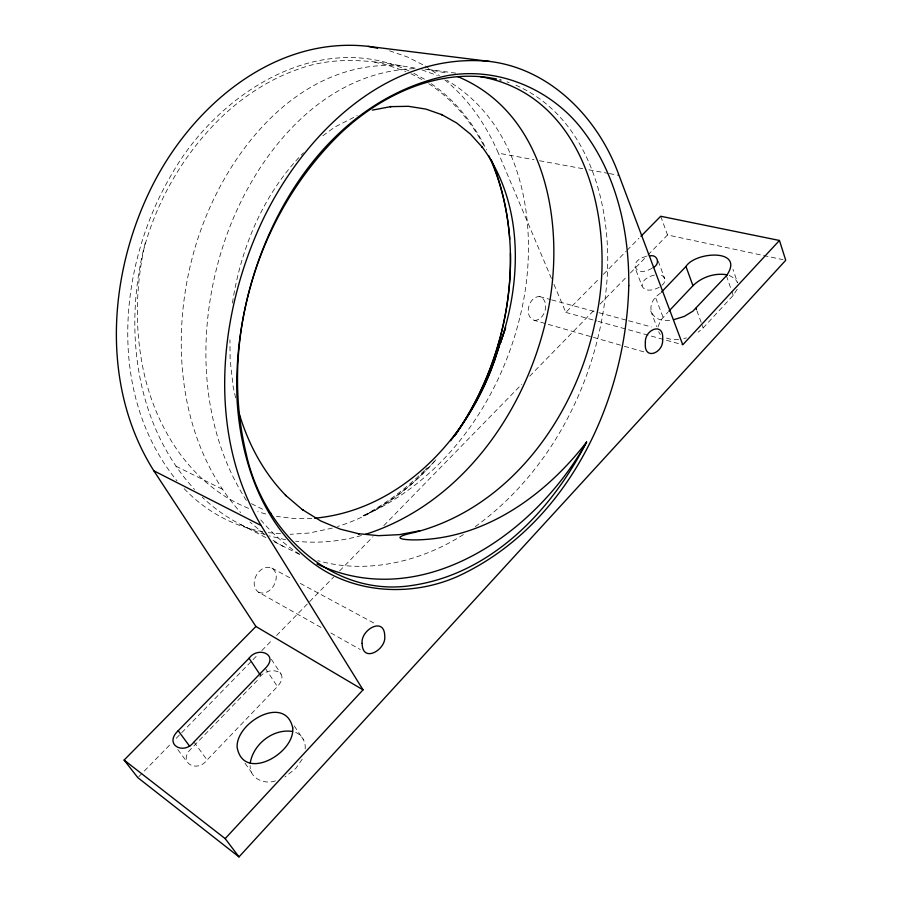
<?xml version="1.0" encoding="UTF-8"?>
<svg xmlns="http://www.w3.org/2000/svg" width="902" height="902" viewBox="0 0 902 902"><rect width="100%" height="100%" fill="white"/><g stroke="black" fill="none" stroke-linecap="round" stroke-linejoin="round"><path stroke-width="0.68" stroke-dasharray="4.51 3.38" d="M305.158 748.863C305.936 741.715 301.663 734.273 294.672 732.086M232.434 303.095C240.823 247.622 263.722 193.039 303.489 152.776M658.009 326.93L660.67 320.3L667.897 312.216M415.134 68.112L401.3 65.79C367.621 59.803 332.184 56.758 299.374 68.8C271.322 78.339 245.919 94.62 224.158 114.599C185.947 150.634 157.929 197.572 144.094 248.185C142.144 257.374 140.611 266.654 139.494 275.978C136.123 304.369 136.642 333.278 141.715 361.431C152.303 423.41 189.048 485.242 249.843 508.841M145.256 242.931C123.191 326.366 134.477 424.199 194.595 489.504M737.182 289.215L733.213 295.405L703.177 327.888L698.204 332.195M302.204 759.225L295.777 768.448L284.919 776.994M660.478 293.139C643.137 304.718 651.018 323.931 671.28 320.007M257.318 680.367L191.348 748.57C176.815 762.269 196.974 773.6 207.099 759.98L277.433 686.557C292.631 669.408 265.357 665.078 258.288 679.364M435.869 459.817C409.553 489.831 376.089 514.726 337.619 526.475M434.572 461.204C414.446 483.664 390.363 502.775 363.111 515.854C443.919 481.093 499.065 402.021 519.653 318.237C540.704 235.208 526.858 127.453 446.772 80.188M138.807 776.656L171.29 743.372M176.217 738.332L252.008 660.67M252.988 659.666L257.916 654.626M261.851 650.59L272.675 639.507M276.61 635.47L333.65 577.032M339.547 570.989L372.988 536.724M383.801 525.64L521.818 384.241M529.643 376.213L595.219 309.036M600.101 304.03L626.484 277.004M630.397 273.002L647.005 255.976M647.986 254.973L667.525 234.96L782.981 259.675M553.952 284.367L565.825 312.408L599.424 278.357M603.382 274.343L626.112 251.308M627.093 250.305L638.954 238.286M427.244 467.687L425.406 469.536M424.47 470.461C406.317 488.399 385.684 503.902 363.111 515.854M661.831 285.291C666.961 282.157 664.853 274.298 658.64 274.862M322.848 135.762L334.665 127.126L357.237 115.603M475.264 526.655C551.325 471.645 597.361 380.599 606.302 288.088C614.138 211.756 590.855 116.234 513.114 84.01M463.414 534.582C420.884 561.709 367.17 574.585 317.797 560.672M652.101 268.187C634.816 278.763 627.048 260.159 647.196 256.247M659.261 287.197C654.424 290.072 644.941 292.541 642.044 286.013L634.782 267.139M332.319 528.132L309.33 533.014L290.106 534.322M683.817 338.611L686.433 337.9M361.409 535.529C340.088 541.482 317.628 543.647 295.597 541.155M654.322 275.133C649.034 276.283 641.852 279.71 642.044 286.013M275.46 780.873C264.658 784.796 249.583 778.584 250.113 765.64M678.642 339.502L671.595 339.524L664.323 337.517M311.855 518.402L292.755 518.368L276.463 516.372M414.097 68.653C319.263 72.036 251.94 159.158 224.158 242.548C196.095 326.693 197.899 425.383 247.013 501.489M534.412 320.402C545.394 320.447 550.502 300.355 539.531 296.578C528.459 296.386 523.307 316.749 534.412 320.402L592.14 336.998M280.556 533.747L268.322 532.642M401.3 65.79C294.131 57.773 217.562 162.225 192.893 255.435C169.621 341.858 179.16 443.807 240.642 512.573M425.124 69.116L446.885 73.028M427.841 69.375L456.683 73.265M285.697 539.723L269.1 535.878M444.776 79.872C468.634 99.141 486.279 125.164 498.389 153.16L534.029 159.722M539.52 160.736L583.38 168.809M588.859 169.813L608.049 173.342M609.425 173.601L619.02 175.36M262.978 531.605C232.569 526.441 204.404 510.261 183.377 487.869M374.431 62.204L386.552 64.797L405.934 71.506M539.531 296.578L550.321 299.509M551.674 299.87L597.53 312.317M598.883 312.69L627.217 320.379M628.559 320.74L651.492 326.964M265.729 513.993L257.724 511.659M565.825 312.408L596.741 320.965M598.082 321.337L682.769 344.789M593.482 337.393L623.011 345.883M624.353 346.267L644.49 352.062M421.854 69.849L437.301 75.486M265.256 534.694C241.759 527.275 220.189 514.163 202.307 497.25M507.104 81.879L509.123 82.556M389.54 50.794L407.366 56.961L424.03 65.372M729.211 275.358L735.141 278.763L737.565 282.777L732.976 269.348M299.464 554.347L272.618 541.031M258.603 592.253C271.107 597.338 282.833 576.006 271.919 568.113C259.37 562.814 247.486 584.451 258.603 592.253L322.33 628.164M408.944 70.897C317.357 28.154 216.581 94.902 171.594 174.436C117.688 265.977 106.853 394.681 176.961 480.8M413.815 73.31L424.492 79.196M175.901 466.165L222.377 489.245M251.444 503.688L264.929 510.385M410.94 73.671L422.959 80.086M240.845 524.637L266.507 537.874M271.919 568.113L291.673 578.757M300.31 583.414L375.593 623.981M330.899 632.99L360.315 649.564M283.611 546.702L272.821 540.163M428.732 83.694C452.984 99.513 472.005 122.537 485.186 148.176M299.487 554.178C283.995 544.222 270.284 531.594 258.66 517.331M431.201 83.694C455.251 100.088 473.922 123.777 486.55 149.845M425.225 65.97L439.421 75.621M264.117 533.995L250.012 522.066M177.795 749.596L186.917 761.84M193.93 742.008L207.099 759.98M660.264 334.462L658.595 331.722M244.983 763.205L251.489 772.337M294.232 725.907L303.557 739.798M265.301 668.326L277.433 686.557M271.367 659.306L281.108 674.098M551.438 278.436L498.389 153.16M650.714 310.908L656.746 326.592M655.765 298.077L663.083 317.312M658.178 261.084L664.797 278.808M696.93 310.75L701.395 323.017M702.286 325.464L703.177 327.888M660.704 216.255L667.525 234.96M726.426 275.775L731.398 290.173M731.86 291.481L733.213 295.405M235.636 397.872L233.19 386.879L230.111 359.537L229.931 339.862"/><path stroke-width="1.35" d="M510.431 253.248C511.626 318.011 491.793 383.023 454.552 436.027M250.226 763.148C253.18 744.105 273.261 728.342 292.552 731.466M498.299 348.894L499.031 346.571L494.319 361.375M498.073 349.615L492.695 365.817M498.84 347.18L505.605 327.708L500.091 343.82C522.179 280.094 523.566 202.973 481.95 146.688L482.525 147.477L470.393 134.071L456.649 122.976L441.439 114.441L442.363 114.858L425.913 109.097L408.426 106.312L390.16 106.65L391.175 106.549L372.391 110.112M494.319 360.8C485.468 385.458 473.268 408.888 458.261 430.355M492.424 366.55C464.18 442.081 398.165 510.633 314.561 518.21M415.224 532.293C385.368 538.471 405.708 540.738 423.061 539.621C489.436 535.856 547.176 493.135 586.593 442.048C551.956 510.16 491.714 573.458 413.082 585.274C331.135 598.86 262.482 529.418 246.223 453.853C218.96 340.618 257.149 214.236 340.528 133.361C381.298 94.631 439.578 67.098 496.607 79.026M586.593 442.048C536.363 533.105 421.91 613.935 316.918 563.919M455.487 434.538C509.664 355.85 528.065 249.392 491.286 159.722M457.652 431.224L450.65 440.751M238.996 856.9L225.173 838.612L363.032 689.85L255.92 626.484L124.115 760.07L137.826 777.659L238.996 856.9L785.732 260.272L779.452 240.462L660.704 216.255L640.939 236.29M178.19 730.721C163.42 744.545 183.771 755.628 193.93 742.008L265.301 668.326C279.327 654.457 257.983 645.922 249.053 658.257L178.19 730.721L189.702 746.337M779.452 240.462L682.769 344.789L619.02 175.36C598.827 118.963 551.145 68.924 489.572 61.426L368.163 46.352C271.784 35.528 188.101 109.841 149.202 192.149C108.003 278.481 101.328 387.657 153.836 470.788L255.92 626.484M673.862 319.635L684.268 316.41L692.894 311.179L726.426 275.775C745.683 248.433 695.431 251.286 685.971 266.462L661.425 292.147M668.856 311.201L692.95 285.72C701.801 276.97 715.162 272.562 727.452 274.885M653.048 267.567C660.625 264.41 657.75 253.8 649.474 255.942M365.344 534.379C459.276 504.613 523.374 415.247 545.485 322.183C566.839 235.208 550.694 115.197 457.494 76.512M416.363 531.977C510.803 506.552 574.675 416.904 594.542 324.664C617.554 232.479 590.077 95.77 480.146 76.602M419.881 530.737L399.259 534.649L378.603 535.664L358.139 533.668L359.188 533.883L340.144 529.102L320.695 520.939L302.35 509.596L303.162 510.295L285.427 495.164M489.572 61.426C386.53 51.132 302.046 136.044 261.479 222.76C218.115 316.489 207.156 433.682 261.118 525.494L363.032 689.85M368.163 46.352L377.543 48.223M499.933 79.816L500.971 80.075M269.495 512.652L271.017 513.407M153.836 470.788L261.118 525.494M124.115 760.07L225.173 838.612M286.216 495.841C263.384 472.682 247.881 443.288 238.793 412.237M249.053 658.257L260.441 675.237M488.794 155.685C501.061 181.832 507.499 210.425 509.754 239.131M696.028 308.281L696.479 309.521M685.971 266.462L692.95 285.72M362.13 643.397C362.311 663.782 386.428 649.654 384.737 636.248C384.624 615.795 360.383 629.923 362.13 643.397M292.722 727.835C295.258 753.441 243.45 782.53 237.147 747.397C235.625 722.457 285.28 694.021 292.722 727.835M628.784 285.607C626.056 401.818 567.087 525.979 457.754 576.389C410.015 597.586 350.878 593.764 309.566 560.379C262.268 522.506 241.127 461.114 237.203 402.315C230.123 268.773 305.834 105.635 447.076 75.678C499.313 66.286 553.918 90.256 584.744 132.944C617.069 176.612 629.235 232.04 628.784 285.607M645.381 342.85C643.577 361.183 663.714 353.032 662.62 339.614C664.47 321.236 644.242 329.354 645.381 342.85"/></g></svg>
